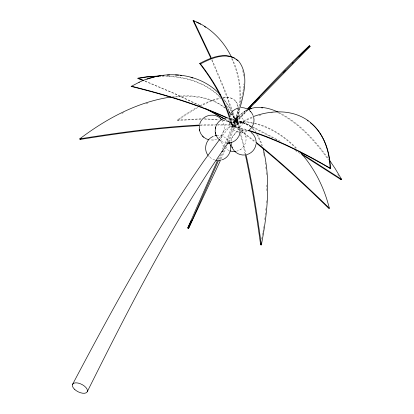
<?xml version="1.0" encoding="UTF-8"?>
<svg xmlns="http://www.w3.org/2000/svg" width="414" height="414" viewBox="0 0 414 414"><rect width="100%" height="100%" fill="white"/><g stroke="black" fill="none" stroke-linecap="round" stroke-linejoin="round"><path stroke-width="0.31" stroke-dasharray="2.07 1.55" d="M266.813 190.683L266.823 183.63M237.688 107.883L237.615 111.64L236.648 116.826L234.769 122.818L235.281 123.258L237.16 117.265L238.122 112.08L238.21 107.697M229.004 119.196C228.688 123.181 230.422 127.264 233.532 129.779M266.331 202.772L266.533 199.61M243.427 88.26L243.758 83.923M239.437 106.45C241.31 89.854 238.552 72.688 231.178 57.681M240.301 102.755C241.538 87.344 238.536 71.57 231.752 57.681M264.789 219.637L264.986 217.774M265.312 214.669L265.509 212.806M265.772 210.322L265.969 208.459M231.172 141.065C231.669 136.325 235.126 132.071 239.67 130.622M263.035 231.762L263.413 229.206M263.506 228.569L263.878 226.013M218.851 137.914C224.383 134.312 225.982 126.13 222.209 120.707M239.069 108.918L238.009 115.087L235.83 123.067L236.41 123.067L238.583 115.087L239.753 108.302M243.38 88.881L241.931 97.171L239.727 105.694M261.669 239.225L262.362 235.504M262.481 234.883L262.942 232.404M221.407 136.413C222.789 128.076 233.486 123.631 240.394 128.418M221.521 135.895L221.2 140.211M223.958 130.379L224.072 129.867M224.626 119.242L231.509 123.46L230.94 118.057M239.183 107.469L236.27 116.241L232.006 126.963L232.839 127.414L237.103 116.691L240.016 107.919M227.421 142.499L235.996 121.633L237.181 117.276L236.787 117.079L235.701 118.3L225.526 142.018M228.492 142.349L236.829 122.037L238.014 117.679L237.62 117.478L236.534 118.699L226.36 142.416M222.354 149.335L225.014 143.203M224.398 146.949L225.847 143.601M221.211 154.282L218.965 159.447M217.878 159.623L218.633 157.884M223.891 150.499L219.865 159.473M226.515 146.861L221.2 158.759M229.087 141.629L243.365 122.508M238.992 129.732L229.568 122.917L229.868 122.497L237.739 121.504L245.631 121.623L252.286 122.616M220.16 138.726L236.834 117.519M251.112 126.679L235.571 119.796L239.991 114.714L244.984 111.024L247.189 110.088M235.571 119.796C239.194 116.375 242.304 111.832 247.236 110.01M247.691 110.3L236.606 121.752L235.975 121.162L246.573 109.86M236.606 121.752L247.624 110.005M235.975 121.162L247.06 109.71M236.41 151.193C246.283 149.485 249.642 135.28 241.621 129.313M200.826 119.242L177.854 120.438L177.347 119.998L185.001 114.611L197.08 107.185M177.854 120.438L185.508 115.051L198.653 107.019M240.503 149.464L241.181 148.993M246.972 130.229L234.024 126.674L233.589 126.084L243.168 120.872L252.499 116.867M234.024 126.674L243.598 121.462L252.928 117.457M246.713 110.124L247.308 109.813M199.745 105.694L211.668 100.209L220.222 97.792M199.714 106.408L212.18 100.654L220.734 98.232M229.346 119.103L235.473 122.068L235.856 121.876L231.649 111.444M121.799 113.508L124.588 112.173M246.915 131.404L243.939 132.397L240.493 132.599M216.734 139.094L213.464 140.004L209.541 139.927M213.883 136.139L214.178 136.04M145.945 103.65L148.326 102.889M258.952 115.568L261.358 114.813M241.165 130.224L243.949 129.986L246.744 130.384M172.348 96.809C190.357 94.428 210.71 95.908 225.195 107.992M174.563 97.119L175.805 96.933C192.712 95.406 211.487 97.026 225.081 108.204M229.568 122.917L237.439 121.923L245.331 122.047L253.197 123.222M232.27 126.534L232.678 126.493M242.216 130.063L242.63 130.022M242.475 132.604L242.775 132.568M242.883 132.558L243.199 132.521M216.729 135.481C221.661 134.855 226.789 137.531 229.118 141.924M212.739 140.087L213.034 140.051M213.148 140.041L213.464 140.004M177.347 119.998L201.582 118.802M271.289 112.887L272.567 112.799M223.306 97.326C229.848 95.96 237.734 99.846 238.086 107.102M223.198 97.807L226.908 97.569L230.603 98.046L233.62 99.293M200.335 124.997L217.179 124.443M200.081 125.608L214.975 125.09M217.821 124.428L237.781 124.51L238.138 125.1L217.536 125.033M162.117 76.181C182.988 76.378 205.484 81.92 220.248 97.554M204.112 118.797L218.737 119.568M204.625 119.237L219.249 120.013M239.608 130.86L237.253 122.342L242.226 122.472L246.77 123.972L250.868 126.767M237.253 122.342C242.428 122.14 247.66 123.3 251.603 126.87M167.836 76.062C186.683 77.107 206.477 82.872 219.901 96.772M241.145 122.321L241.879 122.425M222.742 120.086L228.745 121.167L234.769 122.818M222.696 120.438L229.258 121.612L235.281 123.258M233.356 129.639L236.135 131.435L238.976 132.387M221.438 141.474L224.59 142.732M233.589 126.084L246.537 129.639M254.698 123.134C271.123 127.005 285.5 136.899 297.174 148.833M254.393 123.553C270.399 127.346 284.542 136.817 295.994 148.409M214.788 159.99L211.388 158.484L208.48 155.912M229.17 150.665L225.697 148.636M145.076 80.973L173.978 93.166L202.301 106.61M144.993 81.284L173.896 93.476L200.619 106.108M236.166 119.486L255.521 128.18L280.563 141.381M251.655 126.938L274.353 138.571M237.087 117.017L237.921 117.416M235.701 118.3L236.534 118.699M229.734 118.916L235.856 121.876M279.284 112.686C299.493 122.854 314.93 140.279 328.157 158.236M278.136 112.717C299.131 123.165 315.121 141.309 328.597 160.078M274.912 138.876L277.157 140.129M224.704 118.932L231.592 123.149M295.141 150.479L300.316 153.599M234.371 120.029C237.341 121.907 239.432 125.085 239.996 128.552M240.653 128.588L241.797 129.458M229.868 122.497L239.297 129.313M241.284 130.783L255.195 141.541M240.979 131.207L254.895 141.961M234.531 99.929L235.043 100.369M236.456 121.695L236.875 122.14M242.48 130.084L242.904 130.524M208.884 156.373L209.303 156.813M252.416 127.76L255.899 131.911M252.488 128.547L254.517 130.772M222.949 97.839L229.02 106.315L231.354 110.874M228.797 111.18L230.36 113.043M230.753 113.503L233.496 116.758L238.138 125.1M228.761 111.304L230.329 113.162M230.717 113.627L233.853 117.343M224.015 146.965L222.525 144.703L221.459 141.8M224.14 99.846L228.631 106.507L231.266 111.635M257.492 134.483L261.187 142.23L262.316 145.816M256.758 134.374L260.447 142.121L261.581 145.712M234.567 118.399L234.924 118.984M337.757 174.211L339.076 176.4M235.411 100.871L236.953 103.671L237.703 107.257M226.36 105.228L229.009 110.807L229.718 113.198M226.546 106.098L228.932 111.118L229.641 113.508M212.097 59.652L224.792 89.905L232.704 111.62M211.782 60.237L224.212 89.905L232.332 112.225M232.43 113.917L235.473 122.068M232.906 112.225L236.41 123.067M232.528 112.825L235.83 123.067M230.691 119.667L232.839 127.414M229.858 119.216L232.006 126.963M229.894 113.798L230.774 116.784M230.344 115.904L230.696 117.1M237.993 122.451L239.887 129.22M240.653 132.133L245.875 153.92M240.524 134.359L245.274 154.443M263.257 151.788L263.671 153.651M263.806 154.272L264.22 156.135M242.785 70.499L243.732 76.678M245.864 136.149L245.921 136.449M245.957 136.63L246.019 136.941M265.327 163.095L265.514 164.368M230.862 118.368L231.509 123.46M265.845 166.914L266.005 168.845M266.326 172.7L266.487 174.625M236.963 120.546A4.109 2.774 38.8 0 0 243.277 122.616A4.109 2.774 38.8 0 0 240.058 116.867A4.109 2.774 38.8 0 0 236.963 120.546"/><path stroke-width="0.62" d="M231.1 142.106L231.255 144.543L231.98 147.13M199.315 126.161C198.803 130.301 200.547 134.638 203.791 137.262M215.383 128.024L215.171 131.823L216.004 135.218M229.092 118.373L229.175 117.85M256.012 144.253C255.381 149.138 251.588 153.413 246.806 154.613M263.071 148.212C271.072 179.888 267.423 213.226 261.363 244.917L260.623 244.809L260.856 243.572M215.316 128.324C216.051 124.179 219.027 120.521 222.949 118.978M215.43 127.812L215.497 127.507M143.223 80.57L137.955 78.469L138.033 78.158L146.83 76.735L160.984 75.886M199.76 124.009C202.094 114.481 215.994 111.935 221.619 119.889M240.016 107.919C243.996 93.114 249.062 74.613 238.749 61.236C227.917 51.057 211.668 57.924 200.505 63.916L199.672 63.466C210.033 58.063 223.079 52.174 234.474 58.017M239.168 135.466L240.037 132.335L240.058 129.049M217.624 160.202L187.733 228.026L188.567 228.43L220.698 159.871M218.457 160.606L188.567 228.43M238.816 136.232L239.044 135.751M187.733 228.026L191.511 220.15M87.256 391.737C128.314 309.429 170.159 227.053 222.323 151.089L221.971 151.586L228.362 142.644M72.553 384.389C112.898 308.156 154.194 232.104 203.636 161.289L219.782 139.228M230.313 114.476C232.006 111.081 235.318 108.556 239.044 107.837M238.562 136.698L237.124 138.757M299.239 151.151C313.962 167.163 324.126 187.123 329.321 208.19L329.021 208.609C305.532 185.705 281.473 163.323 255.883 142.752M212.418 136.775C205.665 139.963 203.434 149.532 208.066 155.385M247.412 108.965C267.92 87.716 287.663 65.609 309.47 45.685L310.102 46.275L248.131 109.845M248.043 109.56L251.008 106.408M254.936 102.253L259.64 97.29M247.505 109.255L309.47 45.685M283.088 72.854L285.246 70.634M292.217 63.518L293.091 62.633M236.777 139.151C234.148 141.986 230.168 143.467 226.329 143.047M298.753 56.935L300.455 55.248M301.309 54.405L310.102 46.275M249.414 129.815C253.068 126.896 254.786 121.835 253.694 117.291M221.619 159.949C228.807 158.101 232.828 149.211 229.454 142.592M199.465 125.644C159.431 127.703 119.656 133.122 80.104 139.456L79.747 138.871C106.419 118.668 137.06 102.092 170.49 97.088M80.104 139.456L81.113 138.726M227.074 118.068C196.376 104.043 163.835 94.594 131.166 86.417L139.342 82.158M301.868 154.536L341.058 179.681L341.654 179.371L335.05 168.431L329.88 160.782M131.166 86.417L131.548 86.226C164.425 94.454 197.162 103.971 228.026 118.14M212.698 136.636L213.148 136.429M248.338 109.544C257.917 105.218 269.053 107.857 278.177 112.122M248.845 109.389L251.691 108.478M138.954 82.345C165.119 69.495 199.895 72.548 220.186 94.661M253.099 116.676C270.311 110.259 290.928 109.27 306.8 119.739C322.599 130.296 329.549 149.749 330.056 168.089L330.486 168.679C329.87 151.757 324.271 133.691 310.5 122.901M146.872 79.167L154.846 76.864M224.44 118.482L225.625 118.228M214.928 135.818L216.113 135.564M155.462 76.756L158.531 76.202M159.757 75.985L160.984 75.762M137.955 78.469L146.753 77.045L158.474 76.233M79.747 138.871C119.506 132.501 159.483 127.062 199.724 125.018M230.039 150.965L232.663 151.462L235.369 151.384L235.054 151.415M218.794 160.425L219.518 160.363M228.616 143.073L228.916 143.042M229.03 143.032L229.346 142.996M234.645 151.462L234.94 151.431M244.891 154.96C239.364 155.628 233.703 152.093 231.861 146.841M219.104 160.409L219.404 160.378M162.826 75.431L164.042 75.343M167.085 75.12L169.517 74.944M241.217 107.599L244.006 107.847L246.847 108.799M211.005 58.488L193.095 20.7L193.674 20.7C210.431 27.288 223.751 41.027 231.478 57.111M261.555 107.816L262.828 107.857M175.526 75.022L178.522 75.131M228.637 118.104L232.994 119.268M239.872 132.532L240.187 132.573M216.817 160.378L215.911 160.249M226.018 143.006L225.118 142.856M180.416 75.405L181.684 75.591M203.621 137.122L206.115 138.778L208.708 139.741M191.004 77.527L192.841 78.008M248.291 130.198C277.054 139.218 304.067 152.978 330.056 168.089M247.556 130.415C276.743 139.44 304.145 153.356 330.486 168.679M138.033 78.158L143.886 80.492M193.095 20.7L194.264 21.228M196.603 22.289L198.943 23.35M233.273 119.408L233.832 119.708M205.401 108.556L224.088 118.921M209.686 110.45L224.165 118.611M199.527 23.614L200.63 24.276M204.495 26.589L205.598 27.246M301.428 153.599L341.654 179.371M220.641 140.977L217.769 138.302L215.885 134.923M251.107 132.47L251.572 132.842M307.229 120.329L308.166 121.064M235.949 59.202L237.915 60.786M256.188 142.333C281.774 162.899 305.832 185.281 329.321 208.19M253.125 115.49L251.552 112.655L249.378 110.393M251.748 132.987C254.315 135.161 255.93 138.416 256.111 141.779M250.31 111.226L250.734 111.666M220.574 118.709L220.998 119.149M202.513 136.051L202.938 136.491M200.505 63.916C212.843 79.907 223.451 97.492 229.77 116.764M199.672 63.466C212.263 79.773 223.017 97.756 229.325 117.457M340.396 178.589L341.058 179.681M193.674 20.7L211.062 57.323M232.037 147.27L232.15 147.55M216.061 135.357L216.175 135.637M246.014 154.551C252.514 184.416 257.166 214.649 261.363 244.917M245.274 154.443C251.774 184.313 256.432 214.545 260.623 244.809M230.324 145.097L230.381 145.397M230.417 145.578L230.479 145.883M215.28 132.625L215.337 132.935M215.373 133.117L215.435 133.417M199.398 129.639L199.46 129.944M199.496 130.125L199.553 130.426M74.432 389.201A8.218 4.124 27 0 0 87.157 391.923A8.218 4.124 27 0 0 78.122 383.069A8.218 4.124 27 0 0 74.432 389.201"/></g></svg>
